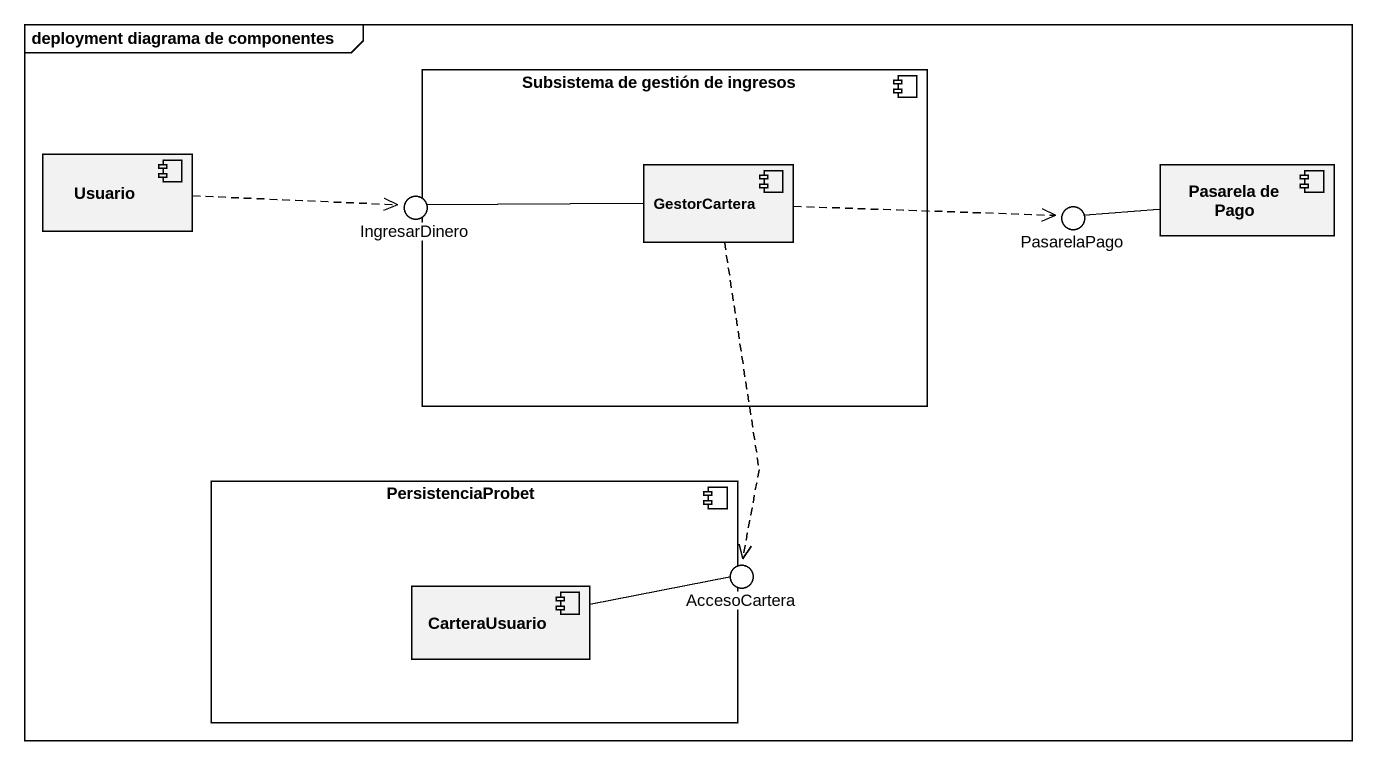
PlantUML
@startuml
mainframe deployment diagrama de componentes
component "Subsistema de gestión de ingresos" as Subsistema_de_gestión_de {
  component GestorCartera
}
component Usuario
() IngresarDinero
() PasarelaPago
component "Pasarela de Pago" as Pasarela_de_Pago
component PersistenciaProbet {
  component CarteraUsuario
}
() AccesoCartera
Usuario .right.> IngresarDinero
GestorCartera -left- IngresarDinero
GestorCartera .right.> PasarelaPago
GestorCartera ..> AccesoCartera
Pasarela_de_Pago -left- PasarelaPago
CarteraUsuario -right- AccesoCartera
@enduml
